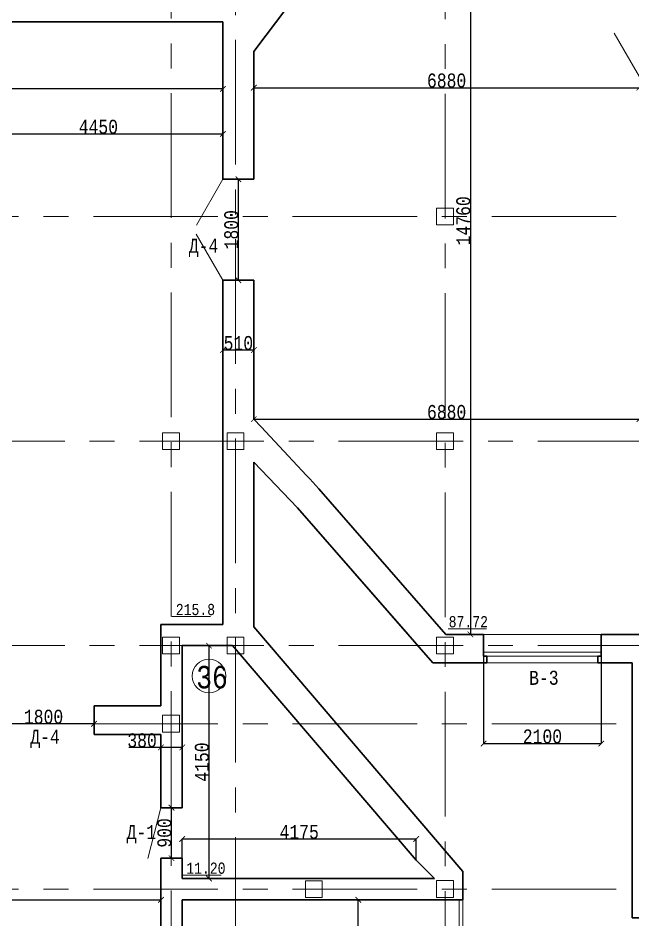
# Model space of a CAD drawing. Header units: millimetres. Extents: x -689206 to 4969298, y -1019800 to 703299.
# Drawn here: x 779608 to 790584, y -917286 to -901195 of the extents above; entities that cross this region are included whole.
import ezdxf

# ---------------------------------------------------------------- set-up
doc = ezdxf.new("R2010")
doc.units = ezdxf.units.MM
doc.linetypes.add('JIS_02_4.0', pattern=[5.5, 4, -1.5])
doc.linetypes.add('осеваяX2', pattern=[101.6, 63.5, -12.7, 12.7, -12.7])
for name, color, linetype, lineweight in [('несущие', 7, 'Continuous', 30), ('ОКНА', 250, 'Continuous', 20), ('ПЕРЕГОРОДКИ', 252, 'Continuous', 9), ('РАЗМЕРЫ', 7, 'Continuous', 9), ('сваи', 7, 'JIS_02_4.0', 30), ('стены', 7, 'Continuous', 20)]:
    doc.layers.add(name, color=color, linetype=linetype, lineweight=lineweight)
doc.layers.add('четотам', color=7, linetype='Continuous')
doc.styles.add('Аннотативный', font='isocteur.ttf', dxfattribs={"width": 0.7, "height": 250})
doc.dimstyles.new('Аннотативный', dxfattribs={"dimscale": 0, "dimtxt": 250, "dimasz": 100, "dimexe": 1.25, "dimexo": 0.625, "dimtad": 1, "dimdec": 0, "dimtxsty": 'Аннотативный', "dimblk": 'ARCHTICK', "dimcen": 2.5, "dimadec": 0, "dimazin": 0, "dimtfac": 1, "dimtdec": 0, "dimtmove": 0, "dimatfit": 3, "dimfxl": 1, "dimarcsym": 0})

# ---------------------------------------------------------------- blocks, each defined once
blk = doc.blocks.new('_ArchTick')
at = {"color": 0, "linetype": 'ByBlock', "const_width": 0.15}
blk.add_lwpolyline([(-0.5, -0.5), (0.5, 0.5)], dxfattribs=at)
blk = doc.blocks.new('*D4515')
at = {"layer": 'Defpoints', "color": 0, "lineweight": 5, "transparency": 16777216}
for p in [(786714, -915841), (782539, -916222), (786714, -916222)]:
    blk.add_point(p, dxfattribs=at)
at = {"layer": 'стены', "color": 0, "lineweight": -2, "transparency": 16777216}
for p, q in [((782539, -916221), (782539, -915840)), ((782539, -915841), (786714, -915841)), ((786714, -916221), (786714, -915840))]:
    blk.add_line(p, q, dxfattribs=at)
at = {"layer": 'стены', "color": 0, "lineweight": -2, "transparency": 16777216, "xscale": 100, "yscale": 100, "zscale": 100, "rotation": 180}
blk.add_blockref('_ArchTick', (782539, -915841), dxfattribs=at)
at = {"layer": 'стены', "color": 0, "lineweight": -2, "transparency": 16777216, "xscale": 100, "yscale": 100, "zscale": 100}
blk.add_blockref('_ArchTick', (786714, -915841), dxfattribs=at)
at = {"layer": 'стены', "color": 0, "lineweight": 5, "transparency": 16777216, "insert": (784627, -915716), "char_height": 250, "attachment_point": 5, "style": 'Аннотативный'}
blk.add_mtext('4175', dxfattribs=at)
blk = doc.blocks.new('*D4496')
at = {"layer": 'Defpoints', "color": 0, "lineweight": 5, "transparency": 16777216}
for p in [(783818, -902438), (790698, -902438), (790698, -902438)]:
    blk.add_point(p, dxfattribs=at)
at = {"layer": 'стены', "color": 0, "lineweight": -2, "transparency": 16777216}
for p, q in [((783818, -902437), (783818, -902436)), ((783818, -902438), (790698, -902438)), ((790698, -902437), (790698, -902436))]:
    blk.add_line(p, q, dxfattribs=at)
at = {"layer": 'стены', "color": 0, "lineweight": -2, "transparency": 16777216, "xscale": 100, "yscale": 100, "zscale": 100, "rotation": 180}
blk.add_blockref('_ArchTick', (783818, -902438), dxfattribs=at)
at = {"layer": 'стены', "color": 0, "lineweight": -2, "transparency": 16777216, "xscale": 100, "yscale": 100, "zscale": 100}
blk.add_blockref('_ArchTick', (790698, -902438), dxfattribs=at)
at = {"layer": 'стены', "color": 0, "lineweight": 5, "transparency": 16777216, "insert": (787258, -902312), "char_height": 250, "attachment_point": 5, "style": 'Аннотативный'}
blk.add_mtext('6880', dxfattribs=at)
blk = doc.blocks.new('*D4581')
at = {"layer": 'Defpoints', "color": 0, "linetype": 'ByBlock', "lineweight": 5, "transparency": 16777216}
for p in [(787683, -897436), (787683, -912191), (787683, -912191)]:
    blk.add_point(p, dxfattribs=at)
at = {"layer": 'РАЗМЕРЫ', "color": 0, "linetype": 'ByBlock', "lineweight": -2, "transparency": 16777216}
for p, q in [((787683, -897436), (787684, -897436)), ((787683, -897436), (787683, -912191)), ((787683, -912191), (787684, -912191))]:
    blk.add_line(p, q, dxfattribs=at)
at = {"layer": 'РАЗМЕРЫ', "color": 0, "linetype": 'ByBlock', "lineweight": -2, "transparency": 16777216, "xscale": 100, "yscale": 100, "zscale": 100}
for p, rotation in [((787683, -897436), 90), ((787683, -912191), 270)]:
    blk.add_blockref('_ArchTick', p, dxfattribs=dict(at, rotation=rotation))
at = {"layer": 'РАЗМЕРЫ', "color": 0, "linetype": 'ByBlock', "lineweight": 5, "transparency": 16777216, "insert": (787557, -904813), "char_height": 250, "attachment_point": 5, "rotation": 90, "style": 'Аннотативный'}
blk.add_mtext('14760', dxfattribs=at)
blk = doc.blocks.new('*D4582')
at = {"layer": 'Defpoints', "color": 0, "linetype": 'ByBlock', "lineweight": 5, "transparency": 16777216}
for p in [(782539, -912392), (783017, -912392), (782539, -916546)]:
    blk.add_point(p, dxfattribs=at)
at = {"layer": 'РАЗМЕРЫ', "color": 0, "linetype": 'ByBlock', "lineweight": -2, "transparency": 16777216}
for p, q in [((782540, -912392), (783018, -912392)), ((783017, -916546), (783017, -912392)), ((782540, -916546), (783018, -916546))]:
    blk.add_line(p, q, dxfattribs=at)
at = {"layer": 'РАЗМЕРЫ', "color": 0, "linetype": 'ByBlock', "lineweight": -2, "transparency": 16777216, "xscale": 100, "yscale": 100, "zscale": 100}
for p, rotation in [((783017, -912392), 90), ((783017, -916546), 270)]:
    blk.add_blockref('_ArchTick', p, dxfattribs=dict(at, rotation=rotation))
at = {"layer": 'РАЗМЕРЫ', "color": 0, "linetype": 'ByBlock', "lineweight": 5, "transparency": 16777216, "insert": (782891, -914469), "char_height": 250, "attachment_point": 5, "rotation": 90, "style": 'Аннотативный'}
blk.add_mtext('4150', dxfattribs=at)
blk = doc.blocks.new('*D4601')
at = {"layer": 'Defpoints', "color": 0, "linetype": 'ByBlock', "lineweight": 5, "transparency": 16777216}
for p in [(783541, -904072), (783541, -904072), (783541, -905872)]:
    blk.add_point(p, dxfattribs=at)
at = {"layer": 'РАЗМЕРЫ', "color": 0, "linetype": 'ByBlock', "lineweight": -2, "transparency": 16777216}
for p, q in [((783541, -905872), (783541, -904072)), ((783542, -904072), (783543, -904072)), ((783542, -905872), (783543, -905872))]:
    blk.add_line(p, q, dxfattribs=at)
at = {"layer": 'РАЗМЕРЫ', "color": 0, "linetype": 'ByBlock', "lineweight": -2, "transparency": 16777216, "xscale": 100, "yscale": 100, "zscale": 100}
for p, rotation in [((783541, -904072), 90), ((783541, -905872), 270)]:
    blk.add_blockref('_ArchTick', p, dxfattribs=dict(at, rotation=rotation))
at = {"layer": 'РАЗМЕРЫ', "color": 0, "linetype": 'ByBlock', "lineweight": 5, "transparency": 16777216, "insert": (783416, -904972), "char_height": 250, "attachment_point": 5, "rotation": 90, "style": 'Аннотативный'}
blk.add_mtext('1800', dxfattribs=at)
blk = doc.blocks.new('*D4605')
at = {"layer": 'Defpoints', "color": 0, "linetype": 'ByBlock', "lineweight": 5, "transparency": 16777216}
for p in [(782159, -914208), (782159, -914208), (782539, -914208)]:
    blk.add_point(p, dxfattribs=at)
at = {"layer": 'РАЗМЕРЫ', "color": 0, "linetype": 'ByBlock', "lineweight": -2, "transparency": 16777216}
for p, q in [((782159, -914208), (781585, -914208)), ((782159, -914208), (782159, -914207)), ((782539, -914208), (782159, -914208)), ((782539, -914208), (782539, -914207))]:
    blk.add_line(p, q, dxfattribs=at)
at = {"layer": 'РАЗМЕРЫ', "color": 0, "linetype": 'ByBlock', "lineweight": -2, "transparency": 16777216, "xscale": 100, "yscale": 100, "zscale": 100, "rotation": 180}
blk.add_blockref('_ArchTick', (782159, -914208), dxfattribs=at)
at = {"layer": 'РАЗМЕРЫ', "color": 0, "linetype": 'ByBlock', "lineweight": -2, "transparency": 16777216, "xscale": 100, "yscale": 100, "zscale": 100}
blk.add_blockref('_ArchTick', (782539, -914208), dxfattribs=at)
at = {"layer": 'РАЗМЕРЫ', "color": 0, "linetype": 'ByBlock', "lineweight": 5, "transparency": 16777216, "insert": (781822, -914083), "char_height": 250, "attachment_point": 5, "style": 'Аннотативный'}
blk.add_mtext('380', dxfattribs=at)
blk = doc.blocks.new('*D4546')
at = {"layer": 'Defpoints', "color": 0, "linetype": 'ByBlock', "lineweight": 5, "transparency": 16777216}
for p in [(779164, -913788), (779164, -913788), (780964, -913788)]:
    blk.add_point(p, dxfattribs=at)
at = {"layer": 'РАЗМЕРЫ', "color": 0, "linetype": 'ByBlock', "lineweight": -2, "transparency": 16777216}
for p, q in [((779164, -913787), (779164, -913787)), ((780964, -913788), (779164, -913788)), ((780964, -913787), (780964, -913787))]:
    blk.add_line(p, q, dxfattribs=at)
at = {"layer": 'РАЗМЕРЫ', "color": 0, "linetype": 'ByBlock', "lineweight": -2, "transparency": 16777216, "xscale": 100, "yscale": 100, "zscale": 100}
for p, rotation in [((779164, -913788), 179.9999999999964), ((780964, -913788), 359.9999999999963)]:
    blk.add_blockref('_ArchTick', p, dxfattribs=dict(at, rotation=rotation))
at = {"layer": 'РАЗМЕРЫ', "color": 0, "linetype": 'ByBlock', "lineweight": 5, "transparency": 16777216, "insert": (780064, -913662), "char_height": 250, "attachment_point": 5, "style": 'Аннотативный'}
blk.add_mtext('1800', dxfattribs=at)
blk = doc.blocks.new('*D4554')
at = {"layer": 'Defpoints', "color": 0, "linetype": 'ByBlock', "lineweight": 5, "transparency": 16777216}
for p in [(783817, -908351), (790699, -908351), (790699, -908351)]:
    blk.add_point(p, dxfattribs=at)
at = {"layer": 'РАЗМЕРЫ', "color": 0, "linetype": 'ByBlock', "lineweight": -2, "transparency": 16777216}
for p, q in [((783817, -908350), (783817, -908350)), ((783817, -908351), (790699, -908351)), ((790699, -908350), (790699, -908350))]:
    blk.add_line(p, q, dxfattribs=at)
at = {"layer": 'РАЗМЕРЫ', "color": 0, "linetype": 'ByBlock', "lineweight": -2, "transparency": 16777216, "xscale": 100, "yscale": 100, "zscale": 100, "rotation": 180}
blk.add_blockref('_ArchTick', (783817, -908351), dxfattribs=at)
at = {"layer": 'РАЗМЕРЫ', "color": 0, "linetype": 'ByBlock', "lineweight": -2, "transparency": 16777216, "xscale": 100, "yscale": 100, "zscale": 100}
blk.add_blockref('_ArchTick', (790699, -908351), dxfattribs=at)
at = {"layer": 'РАЗМЕРЫ', "color": 0, "linetype": 'ByBlock', "lineweight": 5, "transparency": 16777216, "insert": (787258, -908225), "char_height": 250, "attachment_point": 5, "style": 'Аннотативный'}
blk.add_mtext('6880', dxfattribs=at)
blk = doc.blocks.new('*D4544')
at = {"layer": 'Defpoints', "color": 0, "linetype": 'ByBlock', "lineweight": 5, "transparency": 16777216}
for p in [(785682, -916926), (787039, -916926), (787039, -924038)]:
    blk.add_point(p, dxfattribs=at)
at = {"layer": 'РАЗМЕРЫ', "color": 0, "linetype": 'ByBlock', "lineweight": -2, "transparency": 16777216}
for p, q in [((787039, -916926), (785681, -916926)), ((785682, -924038), (785682, -916926)), ((787039, -924038), (785681, -924038))]:
    blk.add_line(p, q, dxfattribs=at)
at = {"layer": 'РАЗМЕРЫ', "color": 0, "linetype": 'ByBlock', "lineweight": -2, "transparency": 16777216, "xscale": 100, "yscale": 100, "zscale": 100}
for p, rotation in [((785682, -916926), 90), ((785682, -924038), 270)]:
    blk.add_blockref('_ArchTick', p, dxfattribs=dict(at, rotation=rotation))
at = {"layer": 'РАЗМЕРЫ', "color": 0, "linetype": 'ByBlock', "lineweight": 9, "transparency": 16777216, "insert": (785556, -920482), "char_height": 250, "attachment_point": 5, "rotation": 90, "style": 'Аннотативный'}
blk.add_mtext('7110', dxfattribs=at)
blk = doc.blocks.new('*D4634')
at = {"layer": 'Defpoints', "color": 0, "lineweight": 5, "ltscale": 150, "transparency": 16777216}
for p in [(782348, -915283), (782348, -915283), (782348, -916183)]:
    blk.add_point(p, dxfattribs=at)
at = {"layer": 'РАЗМЕРЫ', "color": 0, "lineweight": -2, "ltscale": 150, "transparency": 16777216}
for p, q in [((782348, -915283), (782349, -915283)), ((782348, -916183), (782348, -915283)), ((782347, -916183), (782346, -916183))]:
    blk.add_line(p, q, dxfattribs=at)
at = {"layer": 'РАЗМЕРЫ', "color": 0, "lineweight": -2, "ltscale": 150, "transparency": 16777216, "xscale": 100, "yscale": 100, "zscale": 100}
for p, rotation in [((782348, -915283), 90), ((782348, -916183), 270)]:
    blk.add_blockref('_ArchTick', p, dxfattribs=dict(at, rotation=rotation))
at = {"layer": 'РАЗМЕРЫ', "color": 0, "lineweight": 5, "ltscale": 150, "transparency": 16777216, "insert": (782222, -915733), "char_height": 250, "attachment_point": 5, "rotation": 90, "style": 'Аннотативный'}
blk.add_mtext('900', dxfattribs=at)
blk = doc.blocks.new('*D4632')
at = {"layer": 'Defpoints', "color": 0, "lineweight": 5, "ltscale": 15000, "transparency": 16777216}
for p in [(765860, -916926), (782159, -916926), (782159, -916926)]:
    blk.add_point(p, dxfattribs=at)
at = {"layer": 'сваи', "color": 0, "lineweight": -2, "ltscale": 15000, "transparency": 16777216}
for p, q in [((765860, -916926), (765860, -916927)), ((765860, -916926), (782159, -916926)), ((782159, -916925), (782159, -916925))]:
    blk.add_line(p, q, dxfattribs=at)
at = {"layer": 'сваи', "color": 0, "lineweight": -2, "ltscale": 15000, "transparency": 16777216, "xscale": 100, "yscale": 100, "zscale": 100, "rotation": 180}
blk.add_blockref('_ArchTick', (765860, -916926), dxfattribs=at)
at = {"layer": 'сваи', "color": 0, "lineweight": -2, "ltscale": 15000, "transparency": 16777216, "xscale": 100, "yscale": 100, "zscale": 100}
blk.add_blockref('_ArchTick', (782159, -916926), dxfattribs=at)
at = {"layer": 'сваи', "color": 0, "lineweight": 5, "ltscale": 15000, "transparency": 16777216, "insert": (774010, -916800), "char_height": 250, "attachment_point": 5, "style": 'Аннотативный'}
blk.add_mtext('16300', dxfattribs=at)
blk = doc.blocks.new('*D4669')
at = {"layer": 'Defpoints', "color": 0, "linetype": 'ByBlock', "lineweight": 5, "ltscale": 35, "transparency": 16777216}
for p in [(783265, -906910), (783818, -906910), (783265, -907120)]:
    blk.add_point(p, dxfattribs=at)
at = {"layer": 'РАЗМЕРЫ', "color": 0, "linetype": 'ByBlock', "lineweight": -2, "ltscale": 35, "transparency": 16777216}
for p, q in [((783265, -906911), (783265, -907122)), ((783818, -906911), (783818, -907122)), ((783818, -907120), (783265, -907120))]:
    blk.add_line(p, q, dxfattribs=at)
at = {"layer": 'РАЗМЕРЫ', "color": 0, "linetype": 'ByBlock', "lineweight": -2, "ltscale": 35, "transparency": 16777216, "xscale": 100, "yscale": 100, "zscale": 100, "rotation": 180}
blk.add_blockref('_ArchTick', (783265, -907120), dxfattribs=at)
at = {"layer": 'РАЗМЕРЫ', "color": 0, "linetype": 'ByBlock', "lineweight": -2, "ltscale": 35, "transparency": 16777216, "xscale": 100, "yscale": 100, "zscale": 100}
blk.add_blockref('_ArchTick', (783818, -907120), dxfattribs=at)
at = {"layer": 'РАЗМЕРЫ', "color": 0, "linetype": 'ByBlock', "lineweight": 5, "ltscale": 35, "transparency": 16777216, "insert": (783541, -906995), "char_height": 250, "attachment_point": 5, "style": 'Аннотативный'}
blk.add_mtext('510', dxfattribs=at)
blk = doc.blocks.new('*D4670')
at = {"layer": 'Defpoints', "color": 0, "linetype": 'ByBlock', "lineweight": 5, "ltscale": 35, "transparency": 16777216}
for p in [(766889, -901262), (783265, -901262), (766889, -902460)]:
    blk.add_point(p, dxfattribs=at)
at = {"layer": 'РАЗМЕРЫ', "color": 0, "linetype": 'ByBlock', "lineweight": -2, "ltscale": 35, "transparency": 16777216}
for p, q in [((766889, -901263), (766889, -902462)), ((783265, -901263), (783265, -902462)), ((783265, -902460), (766889, -902460))]:
    blk.add_line(p, q, dxfattribs=at)
at = {"layer": 'РАЗМЕРЫ', "color": 0, "linetype": 'ByBlock', "lineweight": -2, "ltscale": 35, "transparency": 16777216, "xscale": 100, "yscale": 100, "zscale": 100, "rotation": 180}
blk.add_blockref('_ArchTick', (766889, -902460), dxfattribs=at)
at = {"layer": 'РАЗМЕРЫ', "color": 0, "linetype": 'ByBlock', "lineweight": -2, "ltscale": 35, "transparency": 16777216, "xscale": 100, "yscale": 100, "zscale": 100}
blk.add_blockref('_ArchTick', (783265, -902460), dxfattribs=at)
at = {"layer": 'РАЗМЕРЫ', "color": 0, "linetype": 'ByBlock', "lineweight": 5, "ltscale": 35, "transparency": 16777216, "insert": (775077, -902335), "char_height": 250, "attachment_point": 5, "style": 'Аннотативный'}
blk.add_mtext('16270', dxfattribs=at)
blk = doc.blocks.new('*D4671')
at = {"layer": 'Defpoints', "color": 0, "linetype": 'ByBlock', "lineweight": 5, "ltscale": 35, "transparency": 16777216}
for p in [(778819, -903262), (783265, -903262), (783265, -903262)]:
    blk.add_point(p, dxfattribs=at)
at = {"layer": 'РАЗМЕРЫ', "color": 0, "linetype": 'ByBlock', "lineweight": -2, "ltscale": 35, "transparency": 16777216}
for p, q in [((778819, -903262), (778819, -903261)), ((778819, -903262), (783265, -903262)), ((783265, -903262), (783265, -903261))]:
    blk.add_line(p, q, dxfattribs=at)
at = {"layer": 'РАЗМЕРЫ', "color": 0, "linetype": 'ByBlock', "lineweight": -2, "ltscale": 35, "transparency": 16777216, "xscale": 100, "yscale": 100, "zscale": 100, "rotation": 180}
blk.add_blockref('_ArchTick', (778819, -903262), dxfattribs=at)
at = {"layer": 'РАЗМЕРЫ', "color": 0, "linetype": 'ByBlock', "lineweight": -2, "ltscale": 35, "transparency": 16777216, "xscale": 100, "yscale": 100, "zscale": 100}
blk.add_blockref('_ArchTick', (783265, -903262), dxfattribs=at)
at = {"layer": 'РАЗМЕРЫ', "color": 0, "linetype": 'ByBlock', "lineweight": 5, "ltscale": 35, "transparency": 16777216, "insert": (781042, -903137), "char_height": 250, "attachment_point": 5, "style": 'Аннотативный'}
blk.add_mtext('4450', dxfattribs=at)
blk = doc.blocks.new('*D4658')
at = {"layer": 'Defpoints', "color": 0, "lineweight": 5, "ltscale": 35, "transparency": 16777216}
for p in [(787918, -912191), (790018, -912191), (790018, -914139)]:
    blk.add_point(p, dxfattribs=at)
at = {"layer": 'РАЗМЕРЫ', "color": 0, "lineweight": -2, "ltscale": 35, "transparency": 16777216}
for p, q in [((787918, -912192), (787918, -914140)), ((790018, -912192), (790018, -914140)), ((787918, -914139), (790018, -914139))]:
    blk.add_line(p, q, dxfattribs=at)
at = {"layer": 'РАЗМЕРЫ', "color": 0, "lineweight": -2, "ltscale": 35, "transparency": 16777216, "xscale": 100, "yscale": 100, "zscale": 100, "rotation": 180}
blk.add_blockref('_ArchTick', (787918, -914139), dxfattribs=at)
at = {"layer": 'РАЗМЕРЫ', "color": 0, "lineweight": -2, "ltscale": 35, "transparency": 16777216, "xscale": 100, "yscale": 100, "zscale": 100}
blk.add_blockref('_ArchTick', (790018, -914139), dxfattribs=at)
at = {"layer": 'РАЗМЕРЫ', "color": 0, "lineweight": 0, "ltscale": 35, "transparency": 16777216, "insert": (788968, -914013), "char_height": 250, "attachment_point": 5, "style": 'Аннотативный'}
blk.add_mtext('2100', dxfattribs=at)

msp = doc.modelspace()

# ---------------------------------------------------------------- linework, layer by layer
at = {"layer": 'несущие', "color": 18, "linetype": 'ByBlock', "lineweight": 30, "true_color": 0x000000}
msp.add_line((784814, -909416.8), (784757.6, -909356.5), dxfattribs=at)
at = {"layer": 'несущие', "color": 0}
for p, q in [((783264.7, -912011.7), (782159.2, -912011.7)), ((782539.2, -912011.7), (782159.2, -912011.7)), ((782159.2, -912011.7), (782159.2, -913467.8)), ((782159.2, -913977.8), (782159.2, -915283.5)), ((782159.2, -916183.5), (782159.2, -916925.8)), ((786714.3, -916221.8), (787039.2, -916545.8)), ((782539.2, -916545.8), (787039.2, -916545.8)), ((787039.2, -916925.8), (782539.2, -916925.8))]:
    msp.add_line(p, q, dxfattribs=at)
at = {"layer": 'несущие', "lineweight": 30}
msp.add_line((790568.6, -917247.8), (790568.6, -916649.2), dxfattribs=at)
at = {"layer": 'ОКНА'}
msp.add_line((787917.7, -912581), (787917.7, -912511), dxfattribs=at)
at = {"layer": 'ОКНА', "lineweight": 13}
for p, q in [((787917.7, -912511), (790017.7, -912511)), ((787977.7, -912581), (789957.7, -912581))]:
    msp.add_line(p, q, dxfattribs=at)
at = {"layer": 'ПЕРЕГОРОДКИ', "linetype": 'ByBlock', "lineweight": 9, "ltscale": 35}
msp.add_line((782159.2, -915283.5), (781926.4, -916190.4), dxfattribs=at)
at = {"layer": 'РАЗМЕРЫ', "linetype": 'осеваяX2', "lineweight": 5, "ltscale": 35}
for p, q in [((782339.2, -933208.1), (782339.2, -883366.8)), ((783488.9, -898030.7), (783488.9, -933208.1)), ((808889.1, -908743.8), (741836.4, -908743.8)), ((808889.1, -912388.5), (741836.4, -912388.5))]:
    msp.add_line(p, q, dxfattribs=at)
at = {"layer": 'РАЗМЕРЫ', "linetype": 'ByBlock', "lineweight": 30}
for p, q in [((784851.1, -900418.7), (784034.6, -901502.7)), ((783263.2, -901262.2), (777573.7, -901262.2)), ((783263.2, -901262.2), (783264.7, -901262.2)), ((784034.6, -901502.7), (783818.2, -901790)), ((783817.5, -908352), (783818.2, -905872.2)), ((783946.4, -908488), (783816.5, -908350.9)), ((784757.6, -909356.5), (783946.4, -908488)), ((783816.5, -912054.7), (783817.3, -909120.5)), ((784596.1, -909930.5), (783817.3, -909120.5)), ((780964.2, -913467.8), (780964.2, -913977.8))]:
    msp.add_line(p, q, dxfattribs=at)
at = {"layer": 'РАЗМЕРЫ', "lineweight": 30}
for p, q in [((784814, -909416.8), (784977.9, -909592.4)), ((784977.9, -909592.4), (787245.4, -912191)), ((784596.1, -909930.5), (787013.6, -912701)), ((787362.6, -912191), (787245.4, -912191)), ((787917.7, -912191), (787362.6, -912191)), ((790698.6, -912191), (790017.7, -912191)), ((787917.7, -912581), (787977.7, -912581)), ((787977.7, -912581), (787977.7, -912701)), ((790017.7, -912581), (789957.7, -912581)), ((789957.7, -912581), (789957.7, -912701)), ((787977.7, -912701), (787013.6, -912701)), ((790568.6, -912701), (789957.7, -912701))]:
    msp.add_line(p, q, dxfattribs=at)
at = {"layer": 'РАЗМЕРЫ'}
for p, q in [((782355.7, -911871.5), (783044.9, -911871.5)), ((787282.9, -912089.8), (787972.1, -912089.8)), ((787917.7, -912191), (790017.7, -912191)), ((787977.7, -912701), (789957.7, -912701)), ((782542, -916485.6), (783231.3, -916485.6))]:
    msp.add_line(p, q, dxfattribs=at)
at = {"layer": 'РАЗМЕРЫ', "lineweight": 30, "ltscale": 150}
for p, q in [((782535.9, -915283.5), (782159.2, -915283.5)), ((782159.2, -916183.5), (782535.9, -916183.5)), ((782535.9, -916183.5), (782535.9, -916545.8))]:
    msp.add_line(p, q, dxfattribs=at)
at = {"layer": 'РАЗМЕРЫ', "lineweight": 30, "ltscale": 35}
for p, q in [((782159.2, -916924.6), (782159.2, -917910.6)), ((782539.2, -917910.6), (782539.2, -916925.8)), ((787039.2, -916925.8), (787549.2, -916925.8))]:
    msp.add_line(p, q, dxfattribs=at)
at = {"layer": 'стены', "linetype": 'осеваяX2', "lineweight": 5, "ltscale": 35}
for p, q in [((787229.2, -884768.4), (787229.2, -933208.1)), ((741836.4, -904735.8), (808889.1, -904735.8)), ((741836.4, -913787.8), (808889.1, -913787.8)), ((741836.4, -916735.8), (808889.1, -916735.8))]:
    msp.add_line(p, q, dxfattribs=at)
at = {"layer": 'стены', "lineweight": 30}
for p, q in [((783264.7, -904071.9), (783264.7, -901262.2)), ((783818.2, -904071.9), (783818.2, -901790)), ((783264.7, -904071.9), (783818.2, -904071.9)), ((783264.7, -912011.7), (783264.7, -905872.3)), ((783818.2, -905872.3), (783264.7, -905872.3)), ((784596.1, -909930.5), (786558.9, -912179.9)), ((784596.1, -909930.5), (786568.6, -912191)), ((787549.2, -916418.3), (783816.5, -912054.7)), ((787917.7, -912581), (787917.7, -912191)), ((782539.2, -915283.5), (782539.2, -912391.7)), ((782539.2, -912391.7), (783434, -912391.7)), ((786714.3, -916221.8), (783434, -912391.7)), ((787013.6, -912701), (787977.7, -912701)), ((789957.7, -912701), (790568.6, -912701)), ((790568.6, -914453.8), (790568.6, -912701)), ((780964.2, -913467.8), (782159.2, -913467.8)), ((780964.2, -913977.8), (782159.2, -913977.8)), ((785072.2, -914306.8), (785074.1, -914306.8)), ((785176.7, -914426.8), (785176.9, -914426.8)), ((790568.6, -916650.4), (790568.6, -914453.8)), ((787549.2, -916416.3), (787453, -916305.8)), ((787549.2, -916925.8), (787549.2, -916418.3)), ((794458.6, -917247.8), (790568.6, -917247.8))]:
    msp.add_line(p, q, dxfattribs=at)
at = {"layer": 'стены', "lineweight": 9}
for p, q in [((790698.5, -902243.8), (790248.4, -901464.2)), ((783264.7, -904071.9), (782790.9, -904892.5)), ((783264.7, -905872.3), (782789.4, -905049.1)), ((787479.2, -916925.8), (787479.2, -924477.8)), ((787549.2, -916925.8), (787549.2, -924547.8))]:
    msp.add_line(p, q, dxfattribs=at)
at = {"layer": 'стены', "color": 18, "lineweight": 30, "true_color": 0x000000}
msp.add_line((790017.7, -912191), (790017.7, -912581), dxfattribs=at)
at = {"layer": 'стены'}
msp.add_line((787549.2, -916925.8), (787549.2, -916418.3), dxfattribs=at)
at = {"layer": 'стены', "lineweight": 20}
for points in [[(787079.2, -904585.8), (787379.2, -904585.8), (787379.2, -904885.8), (787079.2, -904885.8)], [(782189.2, -908593.8), (782489.2, -908593.8), (782489.2, -908893.8), (782189.2, -908893.8)], [(787079.2, -908593.8), (787379.2, -908593.8), (787379.2, -908893.8), (787079.2, -908893.8)], [(782189.2, -912238.5), (782489.2, -912238.5), (782489.2, -912538.5), (782189.2, -912538.5)], [(787079.2, -912238.5), (787379.2, -912238.5), (787379.2, -912538.5), (787079.2, -912538.5)], [(782189.2, -913634), (782489.2, -913634), (782489.2, -913934), (782189.2, -913934)], [(784739.1, -916585.8), (785039.1, -916585.8), (785039.1, -916885.8), (784739.1, -916885.8)], [(787079.2, -916583.8), (787379.2, -916583.8), (787379.2, -916883.8), (787079.2, -916883.8)]]:
    msp.add_lwpolyline(points, close=True, dxfattribs=at)
at = {"layer": 'стены'}
for points in [[(783338.9, -908593.8), (783638.9, -908593.8), (783638.9, -908893.8), (783338.9, -908893.8)], [(783338.9, -912238.5), (783638.9, -912238.5), (783638.9, -912538.5), (783338.9, -912538.5)]]:
    msp.add_lwpolyline(points, close=True, dxfattribs=at)
at = {"layer": 'четотам', "lineweight": 13}
msp.add_circle((783016.6, -912933.5), 300, dxfattribs=at)

# ---------------------------------------------------------------- texts
at = {"layer": 'РАЗМЕРЫ', "lineweight": 20, "ltscale": 150, "char_height": 250, "width": 922.913, "attachment_point": 1, "style": 'Аннотативный'}
for s, insert in [('Д-4', (782656.4, -905132.9)), ('Д-4', (779826.4, -913892.9)), ('Д-1', (781546.4, -915592.9))]:
    msp.add_mtext(s, dxfattribs=dict(at, insert=insert))
at = {"layer": 'РАЗМЕРЫ', "char_height": 200, "width": 656.117, "attachment_point": 1, "style": 'Аннотативный'}
for s, insert in [('215.8', (782423.9, -911647.5)), ('87.72', (787294.6, -911865.7)), ('11.20', (782610.3, -916261.5))]:
    msp.add_mtext(s, dxfattribs=dict(at, insert=insert))
at = {"layer": 'РАЗМЕРЫ', "lineweight": 13, "ltscale": 150, "insert": (782788.6, -912753.6), "char_height": 401.1, "width": 1460, "attachment_point": 1, "style": 'Аннотативный'}
msp.add_mtext('36', dxfattribs=at)
at = {"layer": 'РАЗМЕРЫ', "lineweight": 20, "ltscale": 150, "insert": (788730.1, -912841.7), "char_height": 250, "width": 922.913, "attachment_point": 1, "rotation": 0.25592, "style": 'Аннотативный'}
msp.add_mtext('В-3', dxfattribs=at)

# ---------------------------------------------------------------- dimensions: what is measured, and where the dimension line sits
at = {"layer": 'РАЗМЕРЫ', "color": 18, "linetype": 'ByBlock', "lineweight": 5, "true_color": 0x000000}
for base, p1, p2, text, picture, middle in [((787682.5, -912191), (787682.5, -897435.8), (787682.5, -912191), '14760', '*D4581', (787556.9, -904813.4)), ((783016.6, -912391.7), (782539.2, -916545.8), (782539.2, -912391.7), '4150', '*D4582', (782890.9, -914468.8))]:
    dim = msp.add_linear_dim(base=base, p1=p1, p2=p2, angle=90, text=text, dimstyle='Аннотативный', dxfattribs=at)
    dim.commit()
    dim.dimension.update_dxf_attribs({"geometry": picture, "text_midpoint": middle})
at = {"layer": 'РАЗМЕРЫ', "linetype": 'ByBlock', "lineweight": 5, "ltscale": 35}
for p1, p2, distance, text, picture, middle in [((783264.7, -901262.2), (766889.1, -901262.2), 1198.2, '16270', '*D4670', (775076.9, -902334.8)), ((783817.9, -906910.5), (783264.7, -906910.5), 210, '510', '*D4669', (783541.3, -906994.8))]:
    dim = msp.add_aligned_dim(p1=p1, p2=p2, distance=distance, text=text, dimstyle='Аннотативный', dxfattribs=at)
    dim.commit()
    dim.dimension.update_dxf_attribs({"geometry": picture, "text_midpoint": middle})
dim = msp.add_linear_dim(base=(783264.7, -903262.2), p1=(778819.2, -903262.2), p2=(783264.7, -903262.2), text='4450', dimstyle='Аннотативный', dxfattribs=at)
dim.commit()
dim.dimension.update_dxf_attribs({"geometry": '*D4671', "text_midpoint": (781042, -903136.6)})
at = {"layer": 'РАЗМЕРЫ', "color": 18, "linetype": 'ByBlock', "lineweight": 5, "true_color": 0x000000}
dim = msp.add_aligned_dim(p1=(783541.5, -905872.3), p2=(783541.5, -904071.9), distance=0, dimstyle='Аннотативный', dxfattribs=at)
dim.commit()
dim.dimension.update_dxf_attribs({"geometry": '*D4601', "text_midpoint": (783415.8, -904972.1)})
at = {"layer": 'РАЗМЕРЫ', "linetype": 'ByBlock', "lineweight": 5}
dim = msp.add_linear_dim(base=(790698.5, -908350.9), p1=(783816.5, -908350.9), p2=(790698.5, -908350.9), text='6880', dimstyle='Аннотативный', dxfattribs=at)
dim.commit()
dim.dimension.update_dxf_attribs({"geometry": '*D4554', "text_midpoint": (787257.5, -908225.3)})
at = {"layer": 'РАЗМЕРЫ', "lineweight": 0, "ltscale": 35}
dim = msp.add_linear_dim(base=(790017.7, -914138.6), p1=(787917.7, -912191), p2=(790017.7, -912191), dimstyle='Аннотативный', dxfattribs=at)
dim.commit()
dim.dimension.update_dxf_attribs({"geometry": '*D4658', "text_midpoint": (788967.7, -914013)})
at = {"layer": 'РАЗМЕРЫ', "linetype": 'ByBlock', "lineweight": 5}
dim = msp.add_aligned_dim(p1=(780964.2, -913787.8), p2=(779164.1, -913787.8), distance=0, dimstyle='Аннотативный', dxfattribs=at)
dim.commit()
dim.dimension.update_dxf_attribs({"geometry": '*D4546', "text_midpoint": (780064.1, -913662.2)})
at = {"layer": 'РАЗМЕРЫ', "color": 18, "linetype": 'ByBlock', "lineweight": 5, "true_color": 0x000000}
dim = msp.add_linear_dim(base=(782159.2, -914208.3), p1=(782539.2, -914208.3), p2=(782159.2, -914208.3), dimstyle='Аннотативный', dxfattribs=at)
dim.commit()
dim.dimension.update_dxf_attribs({"geometry": '*D4605', "text_midpoint": (781822.3, -914082.7)})
at = {"layer": 'РАЗМЕРЫ', "lineweight": 5, "ltscale": 150}
dim = msp.add_linear_dim(base=(782347.5, -915283.5), p1=(782347.5, -916183.5), p2=(782347.5, -915283.5), angle=90, dimstyle='Аннотативный', dxfattribs=at)
dim.commit()
dim.dimension.update_dxf_attribs({"geometry": '*D4634', "text_midpoint": (782221.9, -915733.5)})
at = {"layer": 'РАЗМЕРЫ', "linetype": 'ByBlock', "lineweight": 9}
dim = msp.add_linear_dim(base=(785682, -916925.8), p1=(787039.2, -924037.8), p2=(787039.2, -916925.8), angle=90, text='7110', dimstyle='Аннотативный', dxfattribs=at)
dim.commit()
dim.dimension.update_dxf_attribs({"geometry": '*D4544', "text_midpoint": (785556.3, -920481.8)})
at = {"layer": 'сваи', "lineweight": 5, "ltscale": 15000}
dim = msp.add_linear_dim(base=(782159.2, -916925.8), p1=(765859.9, -916925.7), p2=(782159.2, -916925.8), text='16300', dimstyle='Аннотативный', dxfattribs=at)
dim.commit()
dim.dimension.update_dxf_attribs({"geometry": '*D4632', "text_midpoint": (774009.5, -916800.2)})
at = {"layer": 'стены', "lineweight": 5}
dim = msp.add_aligned_dim(p1=(783818.2, -902437.7), p2=(790698.5, -902437.7), distance=0, dimstyle='Аннотативный', dxfattribs=at)
dim.commit()
dim.dimension.update_dxf_attribs({"geometry": '*D4496', "text_midpoint": (787258.3, -902312.1)})
dim = msp.add_linear_dim(base=(786714.3, -915841.5), p1=(782539.2, -916221.8), p2=(786714.3, -916221.8), dimstyle='Аннотативный', dxfattribs=at)
dim.commit()
dim.dimension.update_dxf_attribs({"geometry": '*D4515', "text_midpoint": (784626.7, -915715.8)})

doc.saveas('drawing.dxf')
